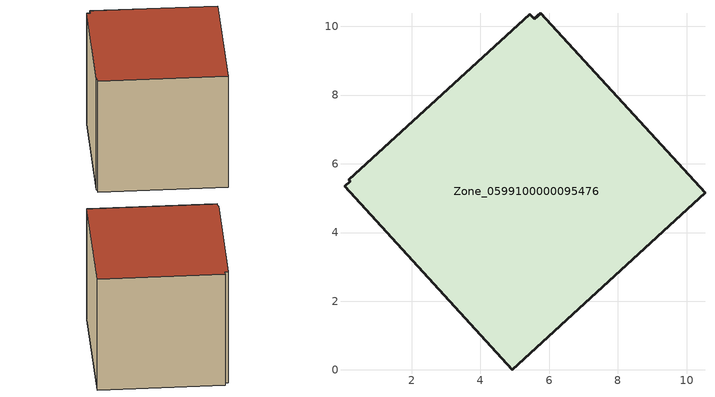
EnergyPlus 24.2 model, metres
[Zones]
Zone_0599100000095476
 floor ground (C_G): 5.75,10.39 10.54,5.15 4.92,0 0.04,5.34 0.21,5.49 0.17,5.54 5.44,10.35 5.56,10.22 z0
 wall outside (C_F): 5.44,10.35 0.17,5.54 0.21,5.49 0.04,5.34 4.92,0 10.54,5.15 5.75,10.39 5.56,10.22 5.44,10.35 z0:7.13
 roof outside (C_R): 10.54,5.15 5.75,10.39 5.56,10.22 5.44,10.35 0.17,5.54 0.21,5.49 0.04,5.34 4.92,0 z7.13
[BUILDING]
Pand.0599100000095476: North Axis=0; Terrain=City; Loads Convergence Tolerance Value=0.04; Temperature Convergence Tolerance Value=0.4; Solar Distribution=FullExterior; Maximum Number of Warmup Days=25; Minimum Number of Warmup Days=1
[Site:Location]
Rotterdam.The.Hague.AP_ZH_NLD Design_Conditions: Latitude=51.96; Longitude=4.45; Time Zone=1; Elevation=-4.5
[SITE:GROUNDTEMPERATURE:BUILDINGSURFACE]
18, 18, 18, 18, 18, 18, 18, 18, 18, 18, 18, 18
[MATERIAL] Thermal Absorptance=0.9; Solar Absorptance=0.7; Visible Absorptance=0.7
Name | Roughness | Thickness | Conductivity | Density | Specific Heat
G.TI.1992-2005 | MediumSmooth | 0.15 | 0.06 | 540 | 1210
F.TI.1992-2005 | Rough | 0.3 | 0.12 | 1920 | 840
R.TI.1992-2005 | MediumRough | 0.2 | 0.08 | 1500 | 1000
[CONSTRUCTION]
C_G: G.TI.1992-2005
C_F: F.TI.1992-2005
C_R: R.TI.1992-2005
[ZONE]
Zone_0599100000095476: Type=1; Multiplier=1; Ceiling Height=Autocalculate; Volume=Autocalculate; Floor Area=autocalculate; Part of Total Floor Area=Yes
[ZONEINFILTRATION:DESIGNFLOWRATE]
Infil_Zone_0599100000095476: Zone or ZoneList or Space or SpaceList=Zone_0599100000095476; Schedule=AlwaysOn; Design Flow Rate Calculation Method=Flow/Area; Flow Rate per Floor Area=0.0015; Constant Term Coefficient=1; Temperature Term Coefficient=0; Velocity Term Coefficient=0; Velocity Squared Term Coefficient=0
[HVACTEMPLATE:ZONE:IDEALLOADSAIRSYSTEM]
Zone_0599100000095476: Maximum Heating Supply Air Temperature=50; Minimum Cooling Supply Air Temperature=13; Maximum Heating Supply Air Humidity Ratio=0.0156; Minimum Cooling Supply Air Humidity Ratio=0.0077; Heating Limit=NoLimit; Cooling Limit=NoLimit; Dehumidification Control Type=ConstantSensibleHeatRatio; Cooling Sensible Heat Ratio=0.7; Dehumidification Setpoint=60; Humidification Control Type=None; Humidification Setpoint=30; Outdoor Air Method=None; Outdoor Air Flow Rate per Person=0.00944; Outdoor Air Flow Rate per Zone Floor Area=0; Outdoor Air Flow Rate per Zone=0; Demand Controlled Ventilation Type=None; Outdoor Air Economizer Type=NoEconomizer; Heat Recovery Type=None; Sensible Heat Recovery Effectiveness=0.7; Latent Heat Recovery Effectiveness=0.65
[ZONECONTROL:THERMOSTAT]
ThermostatControl_Zone_0599100000095476: Zone or ZoneList=Zone_0599100000095476; Control Type Schedule=DualSetpointControlType; Control 1=Thermostat_Zone_0599100000095476; Temperature Difference Between Cutout And Setpoint=0
[THERMOSTATSETPOINT:DUALSETPOINT]
Thermostat_Zone_0599100000095476: Heating Setpoint Temperature Schedule=HeatingSetpoint_Zone_0599100000095476; Cooling Setpoint Temperature Schedule=CoolingSetpoint_Zone_0599100000095476
[SCHEDULE:COMPACT]
HeatingSetpoint_Zone_0599100000095476: Through: 12/31, For: AllDays, Until: 24:00, 21
CoolingSetpoint_Zone_0599100000095476: Through: 12/31, For: AllDays, Until: 24:00, 24
DualSetpointControlType: Through: 12/31, For: AllDays, Until: 24:00, 4
AlwaysOn: Through: 12/31, For: AllDays, Until: 24:00, 1
